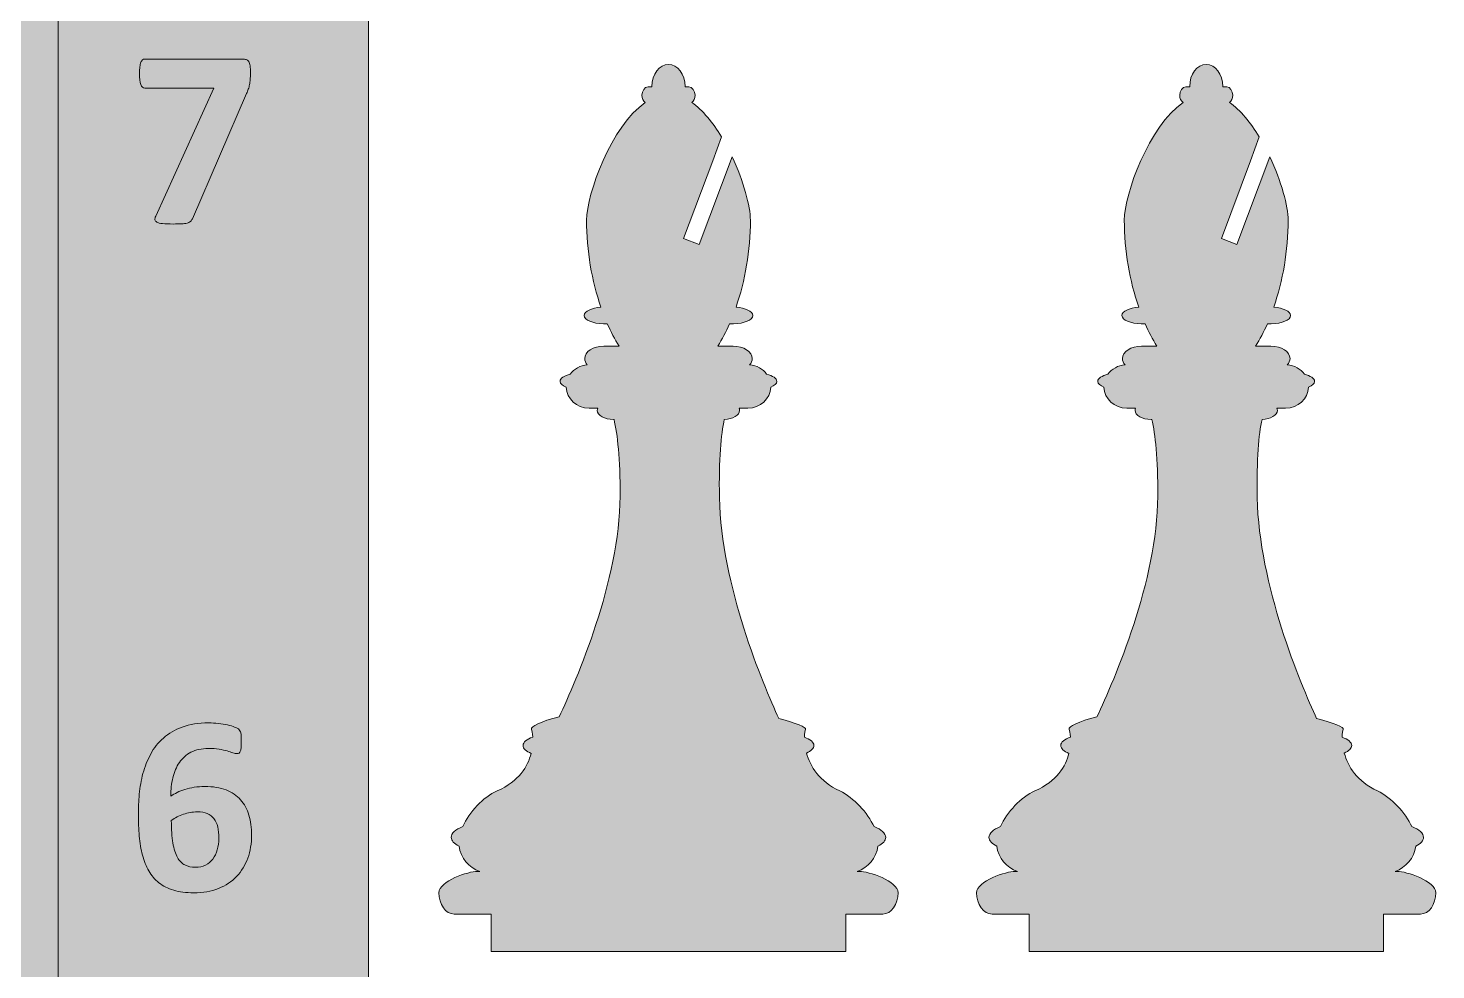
# Model space of a CAD drawing. Header units: inches. Extents: x 492 to 1331, y -1203 to -612.
# Drawn here: x 1050.2 to 1187.1, y -825.9 to -734.2 of the extents above; entities that cross this region are included whole.
import ezdxf

# ---------------------------------------------------------------- set-up
doc = ezdxf.new("R2010")
doc.units = ezdxf.units.IN
doc.header["$MEASUREMENT"] = 0
doc.layers.add('Layer 1', color=7, linetype='Continuous')

# ---------------------------------------------------------------- blocks, each defined once
blk = doc.blocks.new('block 4')
at = {"layer": 'Layer 1', "lineweight": 0}
for points, knots in [([(1071.81, -738.62), (1071.81, -738.86), (1071.8, -739.07), (1071.78, -739.25), (1071.77, -739.43), (1071.75, -739.59), (1071.72, -739.74), (1071.69, -739.9), (1071.65, -740.04), (1071.6, -740.18), (1071.55, -740.31), (1071.49, -740.46), (1071.43, -740.61), (1071.43, -740.61), (1066.16, -752.81), (1066.16, -752.81), (1066.11, -752.91), (1066.05, -753), (1065.97, -753.07), (1065.89, -753.13), (1065.78, -753.18), (1065.64, -753.22), (1065.5, -753.26), (1065.33, -753.28), (1065.11, -753.29), (1064.89, -753.31), (1064.62, -753.31), (1064.3, -753.31), (1063.86, -753.31), (1063.52, -753.3), (1063.26, -753.27), (1063.01, -753.24), (1062.82, -753.2), (1062.7, -753.13), (1062.58, -753.07), (1062.52, -752.99), (1062.51, -752.9), (1062.5, -752.8), (1062.53, -752.69), (1062.59, -752.55), (1062.59, -752.55), (1068.25, -740.07), (1068.25, -740.07), (1068.25, -740.07), (1061.53, -740.07), (1061.53, -740.07), (1061.36, -740.07), (1061.23, -739.96), (1061.14, -739.73), (1061.06, -739.5), (1061.01, -739.14), (1061.01, -738.65), (1061.01, -738.4), (1061.02, -738.19), (1061.05, -738.01), (1061.07, -737.84), (1061.11, -737.69), (1061.15, -737.57), (1061.2, -737.46), (1061.25, -737.38), (1061.31, -737.33), (1061.38, -737.28), (1061.45, -737.25), (1061.53, -737.25), (1061.53, -737.25), (1071.03, -737.25), (1071.03, -737.25), (1071.18, -737.25), (1071.3, -737.27), (1071.4, -737.3), (1071.5, -737.33), (1071.58, -737.39), (1071.64, -737.49), (1071.69, -737.59), (1071.74, -737.73), (1071.77, -737.91), (1071.79, -738.09), (1071.81, -738.33), (1071.81, -738.62)], [0, 0, 0, 0, 1, 1, 1, 2, 2, 2, 3, 3, 3, 4, 4, 4, 5, 5, 5, 6, 6, 6, 7, 7, 7, 8, 8, 8, 9, 9, 9, 10, 10, 10, 11, 11, 11, 12, 12, 12, 13, 13, 13, 14, 14, 14, 15, 15, 15, 16, 16, 16, 17, 17, 17, 18, 18, 18, 19, 19, 19, 20, 20, 20, 21, 21, 21, 22, 22, 22, 23, 23, 23, 24, 24, 24, 25, 25, 25, 26, 26, 26, 26]), ([(1071.92, -812.8), (1071.92, -813.61), (1071.8, -814.36), (1071.55, -815.04), (1071.3, -815.73), (1070.94, -816.33), (1070.46, -816.82), (1069.98, -817.32), (1069.4, -817.71), (1068.7, -818), (1068, -818.28), (1067.19, -818.42), (1066.27, -818.42), (1065.53, -818.42), (1064.89, -818.34), (1064.34, -818.17), (1063.78, -818), (1063.31, -817.76), (1062.9, -817.44), (1062.5, -817.12), (1062.17, -816.74), (1061.91, -816.29), (1061.66, -815.83), (1061.45, -815.32), (1061.3, -814.75), (1061.15, -814.19), (1061.05, -813.57), (1060.99, -812.9), (1060.93, -812.23), (1060.9, -811.53), (1060.9, -810.78), (1060.9, -810.15), (1060.93, -809.5), (1060.99, -808.81), (1061.06, -808.13), (1061.17, -807.46), (1061.35, -806.8), (1061.53, -806.14), (1061.78, -805.51), (1062.1, -804.91), (1062.42, -804.32), (1062.83, -803.79), (1063.34, -803.35), (1063.85, -802.9), (1064.46, -802.54), (1065.18, -802.28), (1065.9, -802.01), (1066.76, -801.88), (1067.74, -801.88), (1068.06, -801.88), (1068.37, -801.9), (1068.69, -801.94), (1069.01, -801.97), (1069.3, -802.02), (1069.57, -802.08), (1069.85, -802.14), (1070.08, -802.2), (1070.27, -802.28), (1070.45, -802.35), (1070.58, -802.42), (1070.64, -802.47), (1070.7, -802.52), (1070.75, -802.58), (1070.78, -802.65), (1070.82, -802.71), (1070.84, -802.79), (1070.86, -802.86), (1070.88, -802.94), (1070.9, -803.04), (1070.91, -803.15), (1070.92, -803.27), (1070.92, -803.41), (1070.92, -803.57), (1070.92, -803.83), (1070.91, -804.04), (1070.9, -804.21), (1070.89, -804.38), (1070.87, -804.51), (1070.83, -804.61), (1070.8, -804.7), (1070.75, -804.77), (1070.7, -804.81), (1070.64, -804.85), (1070.57, -804.87), (1070.49, -804.87), (1070.39, -804.87), (1070.26, -804.84), (1070.1, -804.79), (1069.95, -804.74), (1069.76, -804.68), (1069.54, -804.61), (1069.31, -804.55), (1069.05, -804.49), (1068.75, -804.44), (1068.45, -804.39), (1068.1, -804.37), (1067.71, -804.37), (1067.04, -804.37), (1066.48, -804.49), (1066.02, -804.74), (1065.55, -804.98), (1065.18, -805.32), (1064.89, -805.74), (1064.6, -806.17), (1064.39, -806.66), (1064.26, -807.22), (1064.13, -807.78), (1064.06, -808.37), (1064.05, -809), (1064.23, -808.88), (1064.44, -808.77), (1064.67, -808.65), (1064.91, -808.54), (1065.16, -808.44), (1065.44, -808.36), (1065.72, -808.27), (1066.02, -808.21), (1066.34, -808.15), (1066.66, -808.1), (1067, -808.07), (1067.36, -808.07), (1068.17, -808.07), (1068.86, -808.18), (1069.44, -808.4), (1070.01, -808.63), (1070.49, -808.94), (1070.85, -809.36), (1071.22, -809.77), (1071.49, -810.27), (1071.66, -810.85), (1071.83, -811.44), (1071.92, -812.09), (1071.92, -812.8)], [0, 0, 0, 0, 1, 1, 1, 2, 2, 2, 3, 3, 3, 4, 4, 4, 5, 5, 5, 6, 6, 6, 7, 7, 7, 8, 8, 8, 9, 9, 9, 10, 10, 10, 11, 11, 11, 12, 12, 12, 13, 13, 13, 14, 14, 14, 15, 15, 15, 16, 16, 16, 17, 17, 17, 18, 18, 18, 19, 19, 19, 20, 20, 20, 21, 21, 21, 22, 22, 22, 23, 23, 23, 24, 24, 24, 25, 25, 25, 26, 26, 26, 27, 27, 27, 28, 28, 28, 29, 29, 29, 30, 30, 30, 31, 31, 31, 32, 32, 32, 33, 33, 33, 34, 34, 34, 35, 35, 35, 36, 36, 36, 37, 37, 37, 38, 38, 38, 39, 39, 39, 40, 40, 40, 41, 41, 41, 42, 42, 42, 43, 43, 43, 44, 44, 44, 44]), ([(1068.73, -813.11), (1068.73, -812.69), (1068.7, -812.32), (1068.62, -812.01), (1068.55, -811.69), (1068.43, -811.42), (1068.26, -811.2), (1068.1, -810.98), (1067.88, -810.82), (1067.61, -810.71), (1067.34, -810.6), (1067.01, -810.54), (1066.62, -810.54), (1066.39, -810.54), (1066.16, -810.56), (1065.94, -810.6), (1065.72, -810.64), (1065.5, -810.7), (1065.29, -810.78), (1065.07, -810.85), (1064.87, -810.94), (1064.67, -811.04), (1064.47, -811.15), (1064.29, -811.25), (1064.11, -811.37), (1064.11, -812.25), (1064.16, -812.99), (1064.26, -813.57), (1064.36, -814.16), (1064.51, -814.63), (1064.7, -814.98), (1064.89, -815.32), (1065.14, -815.57), (1065.43, -815.71), (1065.72, -815.86), (1066.06, -815.93), (1066.45, -815.93), (1066.83, -815.93), (1067.16, -815.86), (1067.44, -815.72), (1067.73, -815.58), (1067.96, -815.38), (1068.15, -815.13), (1068.34, -814.87), (1068.49, -814.57), (1068.58, -814.23), (1068.68, -813.89), (1068.73, -813.52), (1068.73, -813.11)], [0, 0, 0, 0, 1, 1, 1, 2, 2, 2, 3, 3, 3, 4, 4, 4, 5, 5, 5, 6, 6, 6, 7, 7, 7, 8, 8, 8, 9, 9, 9, 10, 10, 10, 11, 11, 11, 12, 12, 12, 13, 13, 13, 14, 14, 14, 15, 15, 15, 16, 16, 16, 16])]:
    blk.add_open_spline(points, degree=3, knots=knots, dxfattribs=at)

msp = doc.modelspace()

# ---------------------------------------------------------------- hatches: boundary and pattern name
at = {"layer": 'Layer 1'}
h = msp.add_hatch(color=250, dxfattribs=at)
h.dxf.hatch_style = 2
h.paths.add_polyline_path([(1083.3, -1202.91), (492.4, -1202.91), (492.4, -612.01), (1083.3, -612.01)])
h = msp.add_hatch(color=7, dxfattribs=at)
h.dxf.hatch_style = 2
edge = h.paths.add_edge_path()
edge.add_spline(control_points=[(1131.07, -816.33), (1131.07, -816.33), (1130.85, -816.33), (1130.85, -816.33), (1131.91, -815.97), (1132.71, -815.03), (1132.86, -813.89), (1133.34, -813.64), (1133.62, -813.34), (1133.62, -813.02), (1133.62, -812.62), (1133.19, -812.26), (1132.49, -811.98), (1131.84, -810.61), (1130.5, -809.16), (1129.15, -808.5), (1127.14, -807.59), (1126.26, -806.09), (1125.91, -804.82), (1126.36, -804.62), (1126.63, -804.36), (1126.63, -804.08), (1126.63, -803.77), (1126.27, -803.48), (1125.7, -803.27), (1125.7, -802.87), (1125.75, -802.59), (1125.8, -802.52), (1125.93, -802.3), (1124.91, -801.89), (1123.22, -801.46), (1121.68, -798.12), (1117.6, -788.47), (1117.44, -779.96), (1117.37, -776.17), (1117.59, -773.8), (1117.91, -772.33), (1118.74, -772.31), (1119.4, -771.92), (1119.4, -771.46), (1119.4, -771.38), (1119.39, -771.31), (1119.35, -771.24), (1119.35, -771.24), (1120.2, -771.24), (1120.2, -771.24), (1121.41, -771.24), (1122.39, -770.33), (1122.43, -769.2), (1122.8, -769.05), (1123.02, -768.85), (1123.02, -768.63), (1123.02, -768.34), (1122.63, -768.08), (1122.03, -767.93), (1121.66, -767.42), (1121.06, -767.07), (1120.37, -767.02), (1120.53, -766.84), (1120.63, -766.64), (1120.63, -766.41), (1120.63, -765.74), (1119.79, -765.2), (1118.77, -765.2), (1118.77, -765.2), (1117.28, -765.2), (1117.28, -765.2), (1117.7, -764.55), (1118.08, -763.81), (1118.43, -763.02), (1118.43, -763.02), (1118.81, -763.02), (1118.81, -763.02), (1119.84, -763.02), (1120.68, -762.66), (1120.68, -762.22), (1120.68, -761.81), (1119.97, -761.47), (1119.05, -761.42), (1119.93, -758.86), (1120.45, -755.88), (1120.45, -752.94), (1120.45, -751.6), (1119.78, -749.13), (1118.67, -746.76), (1118.67, -746.76), (1115.47, -755.3), (1115.47, -755.3), (1115.47, -755.3), (1113.94, -754.73), (1113.94, -754.73), (1113.94, -754.73), (1116.78, -747.16), (1116.78, -747.16), (1116.78, -747.16), (1117.64, -744.82), (1117.64, -744.82), (1116.8, -743.44), (1115.82, -742.23), (1114.74, -741.48), (1114.93, -741.35), (1115.06, -741.08), (1115.06, -740.77), (1115.06, -740.33), (1114.79, -739.97), (1114.47, -739.97), (1114.47, -739.97), (1114.09, -739.97), (1114.09, -739.97), (1114.09, -739.96), (1114.09, -739.95), (1114.09, -739.94), (1114.09, -738.74), (1113.37, -737.78), (1112.48, -737.78), (1111.59, -737.78), (1110.87, -738.74), (1110.87, -739.94), (1110.87, -739.95), (1110.87, -739.96), (1110.87, -739.97), (1110.87, -739.97), (1110.49, -739.97), (1110.49, -739.97), (1110.16, -739.97), (1109.9, -740.33), (1109.9, -740.77), (1109.9, -741.08), (1110.03, -741.34), (1110.22, -741.48), (1106.92, -743.77), (1104.51, -750.39), (1104.51, -752.94), (1104.51, -755.88), (1105.02, -758.86), (1105.91, -761.42), (1104.99, -761.47), (1104.28, -761.81), (1104.28, -762.22), (1104.28, -762.66), (1105.12, -763.02), (1106.15, -763.02), (1106.15, -763.02), (1106.53, -763.02), (1106.53, -763.02), (1106.88, -763.81), (1107.26, -764.55), (1107.67, -765.2), (1107.67, -765.2), (1106.19, -765.2), (1106.19, -765.2), (1105.16, -765.2), (1104.33, -765.74), (1104.33, -766.41), (1104.33, -766.64), (1104.42, -766.84), (1104.58, -767.02), (1103.89, -767.07), (1103.29, -767.42), (1102.92, -767.93), (1102.32, -768.08), (1101.93, -768.34), (1101.93, -768.63), (1101.93, -768.85), (1102.16, -769.05), (1102.53, -769.2), (1102.57, -770.33), (1103.55, -771.24), (1104.75, -771.24), (1104.75, -771.24), (1105.6, -771.24), (1105.6, -771.24), (1105.57, -771.31), (1105.55, -771.38), (1105.55, -771.46), (1105.55, -771.94), (1106.26, -772.33), (1107.13, -772.33), (1107.13, -772.33), (1107.18, -772.33), (1107.18, -772.33), (1107.52, -773.79), (1107.79, -776.1), (1107.77, -779.8), (1107.73, -788.04), (1103.53, -797.72), (1101.85, -801.28), (1100.07, -801.74), (1099.01, -802.23), (1099.16, -802.52), (1099.19, -802.59), (1099.25, -802.86), (1099.27, -803.26), (1098.69, -803.47), (1098.33, -803.76), (1098.33, -804.08), (1098.33, -804.38), (1098.63, -804.64), (1099.12, -804.85), (1098.8, -806.1), (1097.94, -807.56), (1095.81, -808.5), (1094.45, -809.09), (1093.1, -810.58), (1092.46, -811.98), (1091.76, -812.26), (1091.34, -812.63), (1091.34, -813.02), (1091.34, -813.34), (1091.62, -813.64), (1092.1, -813.89), (1092.25, -815.03), (1093.05, -815.97), (1094.11, -816.33), (1094.11, -816.33), (1093.88, -816.33), (1093.88, -816.33), (1093.06, -816.33), (1090.14, -817.26), (1090.14, -818.41), (1090.14, -819.55), (1090.81, -820.49), (1091.63, -820.49), (1091.63, -820.49), (1095.24, -820.49), (1095.24, -820.49), (1095.24, -820.49), (1095.24, -824.13), (1095.24, -824.13), (1095.24, -824.13), (1129.72, -824.13), (1129.72, -824.13), (1129.72, -824.13), (1129.72, -820.49), (1129.72, -820.49), (1129.72, -820.49), (1133.32, -820.49), (1133.32, -820.49), (1134.15, -820.49), (1134.82, -819.55), (1134.82, -818.41), (1134.82, -817.26), (1131.9, -816.33), (1131.07, -816.33)], knot_values=[0, 0, 0, 0, 1, 1, 1, 2, 2, 2, 3, 3, 3, 4, 4, 4, 5, 5, 5, 6, 6, 6, 7, 7, 7, 8, 8, 8, 9, 9, 9, 10, 10, 10, 11, 11, 11, 12, 12, 12, 13, 13, 13, 14, 14, 14, 15, 15, 15, 16, 16, 16, 17, 17, 17, 18, 18, 18, 19, 19, 19, 20, 20, 20, 21, 21, 21, 22, 22, 22, 23, 23, 23, 24, 24, 24, 25, 25, 25, 26, 26, 26, 27, 27, 27, 28, 28, 28, 29, 29, 29, 30, 30, 30, 31, 31, 31, 32, 32, 32, 33, 33, 33, 34, 34, 34, 35, 35, 35, 36, 36, 36, 37, 37, 37, 38, 38, 38, 39, 39, 39, 40, 40, 40, 41, 41, 41, 42, 42, 42, 43, 43, 43, 44, 44, 44, 45, 45, 45, 46, 46, 46, 47, 47, 47, 48, 48, 48, 49, 49, 49, 50, 50, 50, 51, 51, 51, 52, 52, 52, 53, 53, 53, 54, 54, 54, 55, 55, 55, 56, 56, 56, 57, 57, 57, 58, 58, 58, 59, 59, 59, 60, 60, 60, 61, 61, 61, 62, 62, 62, 63, 63, 63, 64, 64, 64, 65, 65, 65, 66, 66, 66, 67, 67, 67, 68, 68, 68, 69, 69, 69, 70, 70, 70, 71, 71, 71, 72, 72, 72, 73, 73, 73, 74, 74, 74, 75, 75, 75, 76, 76, 76, 77, 77, 77, 78, 78, 78, 79, 79, 79, 80, 80, 80, 81, 81, 81, 81], degree=3, periodic=1)
h = msp.add_hatch(color=7, dxfattribs=at)
h.dxf.hatch_style = 2
edge = h.paths.add_edge_path()
edge.add_spline(control_points=[(1183.39, -816.33), (1183.39, -816.33), (1183.17, -816.33), (1183.17, -816.33), (1184.23, -815.97), (1185.03, -815.03), (1185.18, -813.89), (1185.66, -813.64), (1185.94, -813.34), (1185.94, -813.02), (1185.94, -812.62), (1185.51, -812.26), (1184.81, -811.98), (1184.17, -810.61), (1182.82, -809.16), (1181.47, -808.5), (1179.46, -807.59), (1178.58, -806.09), (1178.23, -804.82), (1178.68, -804.62), (1178.95, -804.36), (1178.95, -804.08), (1178.95, -803.77), (1178.59, -803.48), (1178.02, -803.27), (1178.02, -802.87), (1178.08, -802.59), (1178.12, -802.52), (1178.25, -802.3), (1177.23, -801.89), (1175.54, -801.46), (1174, -798.12), (1169.92, -788.47), (1169.76, -779.96), (1169.69, -776.17), (1169.91, -773.8), (1170.23, -772.33), (1171.06, -772.31), (1171.72, -771.92), (1171.72, -771.46), (1171.72, -771.38), (1171.71, -771.31), (1171.68, -771.24), (1171.68, -771.24), (1172.52, -771.24), (1172.52, -771.24), (1173.73, -771.24), (1174.71, -770.33), (1174.75, -769.2), (1175.12, -769.05), (1175.34, -768.85), (1175.34, -768.63), (1175.34, -768.34), (1174.95, -768.08), (1174.35, -767.93), (1173.98, -767.42), (1173.38, -767.07), (1172.69, -767.02), (1172.85, -766.84), (1172.95, -766.64), (1172.95, -766.41), (1172.95, -765.74), (1172.12, -765.2), (1171.09, -765.2), (1171.09, -765.2), (1169.6, -765.2), (1169.6, -765.2), (1170.02, -764.55), (1170.4, -763.81), (1170.75, -763.02), (1170.75, -763.02), (1171.13, -763.02), (1171.13, -763.02), (1172.16, -763.02), (1173, -762.66), (1173, -762.22), (1173, -761.81), (1172.29, -761.47), (1171.37, -761.42), (1172.25, -758.86), (1172.77, -755.88), (1172.77, -752.94), (1172.77, -751.6), (1172.1, -749.13), (1170.99, -746.76), (1170.99, -746.76), (1167.79, -755.3), (1167.79, -755.3), (1167.79, -755.3), (1166.27, -754.73), (1166.27, -754.73), (1166.27, -754.73), (1169.1, -747.16), (1169.1, -747.16), (1169.1, -747.16), (1169.96, -744.82), (1169.96, -744.82), (1169.12, -743.44), (1168.14, -742.23), (1167.06, -741.48), (1167.25, -741.35), (1167.38, -741.08), (1167.38, -740.77), (1167.38, -740.33), (1167.11, -739.97), (1166.79, -739.97), (1166.79, -739.97), (1166.41, -739.97), (1166.41, -739.97), (1166.41, -739.96), (1166.41, -739.95), (1166.41, -739.94), (1166.41, -738.74), (1165.69, -737.78), (1164.8, -737.78), (1163.91, -737.78), (1163.19, -738.74), (1163.19, -739.94), (1163.19, -739.95), (1163.19, -739.96), (1163.19, -739.97), (1163.19, -739.97), (1162.81, -739.97), (1162.81, -739.97), (1162.48, -739.97), (1162.22, -740.33), (1162.22, -740.77), (1162.22, -741.08), (1162.35, -741.34), (1162.54, -741.48), (1159.24, -743.77), (1156.83, -750.39), (1156.83, -752.94), (1156.83, -755.88), (1157.35, -758.86), (1158.23, -761.42), (1157.31, -761.47), (1156.6, -761.81), (1156.6, -762.22), (1156.6, -762.66), (1157.44, -763.02), (1158.47, -763.02), (1158.47, -763.02), (1158.85, -763.02), (1158.85, -763.02), (1159.2, -763.81), (1159.58, -764.55), (1159.99, -765.2), (1159.99, -765.2), (1158.51, -765.2), (1158.51, -765.2), (1157.48, -765.2), (1156.65, -765.74), (1156.65, -766.41), (1156.65, -766.64), (1156.74, -766.84), (1156.9, -767.02), (1156.22, -767.07), (1155.62, -767.42), (1155.24, -767.93), (1154.64, -768.08), (1154.25, -768.34), (1154.25, -768.63), (1154.25, -768.85), (1154.48, -769.05), (1154.85, -769.2), (1154.89, -770.33), (1155.87, -771.24), (1157.07, -771.24), (1157.07, -771.24), (1157.92, -771.24), (1157.92, -771.24), (1157.89, -771.31), (1157.87, -771.38), (1157.87, -771.46), (1157.87, -771.94), (1158.58, -772.33), (1159.45, -772.33), (1159.45, -772.33), (1159.5, -772.33), (1159.5, -772.33), (1159.85, -773.79), (1160.11, -776.1), (1160.09, -779.8), (1160.05, -788.04), (1155.85, -797.72), (1154.17, -801.28), (1152.39, -801.74), (1151.33, -802.23), (1151.48, -802.52), (1151.51, -802.59), (1151.57, -802.86), (1151.59, -803.26), (1151.01, -803.47), (1150.65, -803.76), (1150.65, -804.08), (1150.65, -804.38), (1150.95, -804.64), (1151.44, -804.85), (1151.13, -806.1), (1150.27, -807.56), (1148.13, -808.5), (1146.77, -809.09), (1145.42, -810.58), (1144.78, -811.98), (1144.08, -812.26), (1143.66, -812.63), (1143.66, -813.02), (1143.66, -813.34), (1143.94, -813.64), (1144.42, -813.89), (1144.57, -815.03), (1145.37, -815.97), (1146.43, -816.33), (1146.43, -816.33), (1146.2, -816.33), (1146.2, -816.33), (1145.38, -816.33), (1142.46, -817.26), (1142.46, -818.41), (1142.46, -819.55), (1143.13, -820.49), (1143.96, -820.49), (1143.96, -820.49), (1147.56, -820.49), (1147.56, -820.49), (1147.56, -820.49), (1147.56, -824.13), (1147.56, -824.13), (1147.56, -824.13), (1182.04, -824.13), (1182.04, -824.13), (1182.04, -824.13), (1182.04, -820.49), (1182.04, -820.49), (1182.04, -820.49), (1185.64, -820.49), (1185.64, -820.49), (1186.47, -820.49), (1187.14, -819.55), (1187.14, -818.41), (1187.14, -817.26), (1184.22, -816.33), (1183.39, -816.33)], knot_values=[0, 0, 0, 0, 1, 1, 1, 2, 2, 2, 3, 3, 3, 4, 4, 4, 5, 5, 5, 6, 6, 6, 7, 7, 7, 8, 8, 8, 9, 9, 9, 10, 10, 10, 11, 11, 11, 12, 12, 12, 13, 13, 13, 14, 14, 14, 15, 15, 15, 16, 16, 16, 17, 17, 17, 18, 18, 18, 19, 19, 19, 20, 20, 20, 21, 21, 21, 22, 22, 22, 23, 23, 23, 24, 24, 24, 25, 25, 25, 26, 26, 26, 27, 27, 27, 28, 28, 28, 29, 29, 29, 30, 30, 30, 31, 31, 31, 32, 32, 32, 33, 33, 33, 34, 34, 34, 35, 35, 35, 36, 36, 36, 37, 37, 37, 38, 38, 38, 39, 39, 39, 40, 40, 40, 41, 41, 41, 42, 42, 42, 43, 43, 43, 44, 44, 44, 45, 45, 45, 46, 46, 46, 47, 47, 47, 48, 48, 48, 49, 49, 49, 50, 50, 50, 51, 51, 51, 52, 52, 52, 53, 53, 53, 54, 54, 54, 55, 55, 55, 56, 56, 56, 57, 57, 57, 58, 58, 58, 59, 59, 59, 60, 60, 60, 61, 61, 61, 62, 62, 62, 63, 63, 63, 64, 64, 64, 65, 65, 65, 66, 66, 66, 67, 67, 67, 68, 68, 68, 69, 69, 69, 70, 70, 70, 71, 71, 71, 72, 72, 72, 73, 73, 73, 74, 74, 74, 75, 75, 75, 76, 76, 76, 77, 77, 77, 78, 78, 78, 79, 79, 79, 80, 80, 80, 81, 81, 81, 81], degree=3, periodic=1)

# ---------------------------------------------------------------- linework, layer by layer
at = {"layer": 'Layer 1', "lineweight": 0}
for points in [[(1083.3, -1202.91), (492.4, -1202.91), (492.4, -612.01), (1083.3, -612.01), (1083.3, -1202.91)], [(1053.09, -1172.7), (522.61, -1172.7), (522.61, -642.21), (1053.09, -642.21), (1053.09, -1172.7)]]:
    msp.add_lwpolyline(points, dxfattribs=at)
for points in [[(1131.07, -816.33), (1131.07, -816.33), (1130.85, -816.33), (1130.85, -816.33), (1131.91, -815.97), (1132.71, -815.03), (1132.86, -813.89), (1133.34, -813.64), (1133.62, -813.34), (1133.62, -813.02), (1133.62, -812.62), (1133.19, -812.26), (1132.49, -811.98), (1131.84, -810.61), (1130.5, -809.16), (1129.15, -808.5), (1127.14, -807.59), (1126.26, -806.09), (1125.91, -804.82), (1126.36, -804.62), (1126.63, -804.36), (1126.63, -804.08), (1126.63, -803.77), (1126.27, -803.48), (1125.7, -803.27), (1125.7, -802.87), (1125.75, -802.59), (1125.8, -802.52), (1125.93, -802.3), (1124.91, -801.89), (1123.22, -801.46), (1121.68, -798.12), (1117.6, -788.47), (1117.44, -779.96), (1117.37, -776.17), (1117.59, -773.8), (1117.91, -772.33), (1118.74, -772.31), (1119.4, -771.92), (1119.4, -771.46), (1119.4, -771.38), (1119.39, -771.31), (1119.35, -771.24), (1119.35, -771.24), (1120.2, -771.24), (1120.2, -771.24), (1121.41, -771.24), (1122.39, -770.33), (1122.43, -769.2), (1122.8, -769.05), (1123.02, -768.85), (1123.02, -768.63), (1123.02, -768.34), (1122.63, -768.08), (1122.03, -767.93), (1121.66, -767.42), (1121.06, -767.07), (1120.37, -767.02), (1120.53, -766.84), (1120.63, -766.64), (1120.63, -766.41), (1120.63, -765.74), (1119.79, -765.2), (1118.77, -765.2), (1118.77, -765.2), (1117.28, -765.2), (1117.28, -765.2), (1117.7, -764.55), (1118.08, -763.81), (1118.43, -763.02), (1118.43, -763.02), (1118.81, -763.02), (1118.81, -763.02), (1119.84, -763.02), (1120.68, -762.66), (1120.68, -762.22), (1120.68, -761.81), (1119.97, -761.47), (1119.05, -761.42), (1119.93, -758.86), (1120.45, -755.88), (1120.45, -752.94), (1120.45, -751.6), (1119.78, -749.13), (1118.67, -746.76), (1118.67, -746.76), (1115.47, -755.3), (1115.47, -755.3), (1115.47, -755.3), (1113.94, -754.73), (1113.94, -754.73), (1113.94, -754.73), (1116.78, -747.16), (1116.78, -747.16), (1116.78, -747.16), (1117.64, -744.82), (1117.64, -744.82), (1116.8, -743.44), (1115.82, -742.23), (1114.74, -741.48), (1114.93, -741.35), (1115.06, -741.08), (1115.06, -740.77), (1115.06, -740.33), (1114.79, -739.97), (1114.47, -739.97), (1114.47, -739.97), (1114.09, -739.97), (1114.09, -739.97), (1114.09, -739.96), (1114.09, -739.95), (1114.09, -739.94), (1114.09, -738.74), (1113.37, -737.78), (1112.48, -737.78), (1111.59, -737.78), (1110.87, -738.74), (1110.87, -739.94), (1110.87, -739.95), (1110.87, -739.96), (1110.87, -739.97), (1110.87, -739.97), (1110.49, -739.97), (1110.49, -739.97), (1110.16, -739.97), (1109.9, -740.33), (1109.9, -740.77), (1109.9, -741.08), (1110.03, -741.34), (1110.22, -741.48), (1106.92, -743.77), (1104.51, -750.39), (1104.51, -752.94), (1104.51, -755.88), (1105.02, -758.86), (1105.91, -761.42), (1104.99, -761.47), (1104.28, -761.81), (1104.28, -762.22), (1104.28, -762.66), (1105.12, -763.02), (1106.15, -763.02), (1106.15, -763.02), (1106.53, -763.02), (1106.53, -763.02), (1106.88, -763.81), (1107.26, -764.55), (1107.67, -765.2), (1107.67, -765.2), (1106.19, -765.2), (1106.19, -765.2), (1105.16, -765.2), (1104.33, -765.74), (1104.33, -766.41), (1104.33, -766.64), (1104.42, -766.84), (1104.58, -767.02), (1103.89, -767.07), (1103.29, -767.42), (1102.92, -767.93), (1102.32, -768.08), (1101.93, -768.34), (1101.93, -768.63), (1101.93, -768.85), (1102.16, -769.05), (1102.53, -769.2), (1102.57, -770.33), (1103.55, -771.24), (1104.75, -771.24), (1104.75, -771.24), (1105.6, -771.24), (1105.6, -771.24), (1105.57, -771.31), (1105.55, -771.38), (1105.55, -771.46), (1105.55, -771.94), (1106.26, -772.33), (1107.13, -772.33), (1107.13, -772.33), (1107.18, -772.33), (1107.18, -772.33), (1107.52, -773.79), (1107.79, -776.1), (1107.77, -779.8), (1107.73, -788.04), (1103.53, -797.72), (1101.85, -801.28), (1100.07, -801.74), (1099.01, -802.23), (1099.16, -802.52), (1099.19, -802.59), (1099.25, -802.86), (1099.27, -803.26), (1098.69, -803.47), (1098.33, -803.76), (1098.33, -804.08), (1098.33, -804.38), (1098.63, -804.64), (1099.12, -804.85), (1098.8, -806.1), (1097.94, -807.56), (1095.81, -808.5), (1094.45, -809.09), (1093.1, -810.58), (1092.46, -811.98), (1091.76, -812.26), (1091.34, -812.63), (1091.34, -813.02), (1091.34, -813.34), (1091.62, -813.64), (1092.1, -813.89), (1092.25, -815.03), (1093.05, -815.97), (1094.11, -816.33), (1094.11, -816.33), (1093.88, -816.33), (1093.88, -816.33), (1093.06, -816.33), (1090.14, -817.26), (1090.14, -818.41), (1090.14, -819.55), (1090.81, -820.49), (1091.63, -820.49), (1091.63, -820.49), (1095.24, -820.49), (1095.24, -820.49), (1095.24, -820.49), (1095.24, -824.13), (1095.24, -824.13), (1095.24, -824.13), (1129.72, -824.13), (1129.72, -824.13), (1129.72, -824.13), (1129.72, -820.49), (1129.72, -820.49), (1129.72, -820.49), (1133.32, -820.49), (1133.32, -820.49), (1134.15, -820.49), (1134.82, -819.55), (1134.82, -818.41), (1134.82, -817.26), (1131.9, -816.33), (1131.07, -816.33)], [(1183.39, -816.33), (1183.39, -816.33), (1183.17, -816.33), (1183.17, -816.33), (1184.23, -815.97), (1185.03, -815.03), (1185.18, -813.89), (1185.66, -813.64), (1185.94, -813.34), (1185.94, -813.02), (1185.94, -812.62), (1185.51, -812.26), (1184.81, -811.98), (1184.17, -810.61), (1182.82, -809.16), (1181.47, -808.5), (1179.46, -807.59), (1178.58, -806.09), (1178.23, -804.82), (1178.68, -804.62), (1178.95, -804.36), (1178.95, -804.08), (1178.95, -803.77), (1178.59, -803.48), (1178.02, -803.27), (1178.02, -802.87), (1178.08, -802.59), (1178.12, -802.52), (1178.25, -802.3), (1177.23, -801.89), (1175.54, -801.46), (1174, -798.12), (1169.92, -788.47), (1169.76, -779.96), (1169.69, -776.17), (1169.91, -773.8), (1170.23, -772.33), (1171.06, -772.31), (1171.72, -771.92), (1171.72, -771.46), (1171.72, -771.38), (1171.71, -771.31), (1171.68, -771.24), (1171.68, -771.24), (1172.52, -771.24), (1172.52, -771.24), (1173.73, -771.24), (1174.71, -770.33), (1174.75, -769.2), (1175.12, -769.05), (1175.34, -768.85), (1175.34, -768.63), (1175.34, -768.34), (1174.95, -768.08), (1174.35, -767.93), (1173.98, -767.42), (1173.38, -767.07), (1172.69, -767.02), (1172.85, -766.84), (1172.95, -766.64), (1172.95, -766.41), (1172.95, -765.74), (1172.12, -765.2), (1171.09, -765.2), (1171.09, -765.2), (1169.6, -765.2), (1169.6, -765.2), (1170.02, -764.55), (1170.4, -763.81), (1170.75, -763.02), (1170.75, -763.02), (1171.13, -763.02), (1171.13, -763.02), (1172.16, -763.02), (1173, -762.66), (1173, -762.22), (1173, -761.81), (1172.29, -761.47), (1171.37, -761.42), (1172.25, -758.86), (1172.77, -755.88), (1172.77, -752.94), (1172.77, -751.6), (1172.1, -749.13), (1170.99, -746.76), (1170.99, -746.76), (1167.79, -755.3), (1167.79, -755.3), (1167.79, -755.3), (1166.27, -754.73), (1166.27, -754.73), (1166.27, -754.73), (1169.1, -747.16), (1169.1, -747.16), (1169.1, -747.16), (1169.96, -744.82), (1169.96, -744.82), (1169.12, -743.44), (1168.14, -742.23), (1167.06, -741.48), (1167.25, -741.35), (1167.38, -741.08), (1167.38, -740.77), (1167.38, -740.33), (1167.11, -739.97), (1166.79, -739.97), (1166.79, -739.97), (1166.41, -739.97), (1166.41, -739.97), (1166.41, -739.96), (1166.41, -739.95), (1166.41, -739.94), (1166.41, -738.74), (1165.69, -737.78), (1164.8, -737.78), (1163.91, -737.78), (1163.19, -738.74), (1163.19, -739.94), (1163.19, -739.95), (1163.19, -739.96), (1163.19, -739.97), (1163.19, -739.97), (1162.81, -739.97), (1162.81, -739.97), (1162.48, -739.97), (1162.22, -740.33), (1162.22, -740.77), (1162.22, -741.08), (1162.35, -741.34), (1162.54, -741.48), (1159.24, -743.77), (1156.83, -750.39), (1156.83, -752.94), (1156.83, -755.88), (1157.35, -758.86), (1158.23, -761.42), (1157.31, -761.47), (1156.6, -761.81), (1156.6, -762.22), (1156.6, -762.66), (1157.44, -763.02), (1158.47, -763.02), (1158.47, -763.02), (1158.85, -763.02), (1158.85, -763.02), (1159.2, -763.81), (1159.58, -764.55), (1159.99, -765.2), (1159.99, -765.2), (1158.51, -765.2), (1158.51, -765.2), (1157.48, -765.2), (1156.65, -765.74), (1156.65, -766.41), (1156.65, -766.64), (1156.74, -766.84), (1156.9, -767.02), (1156.22, -767.07), (1155.62, -767.42), (1155.24, -767.93), (1154.64, -768.08), (1154.25, -768.34), (1154.25, -768.63), (1154.25, -768.85), (1154.48, -769.05), (1154.85, -769.2), (1154.89, -770.33), (1155.87, -771.24), (1157.07, -771.24), (1157.07, -771.24), (1157.92, -771.24), (1157.92, -771.24), (1157.89, -771.31), (1157.87, -771.38), (1157.87, -771.46), (1157.87, -771.94), (1158.58, -772.33), (1159.45, -772.33), (1159.45, -772.33), (1159.5, -772.33), (1159.5, -772.33), (1159.85, -773.79), (1160.11, -776.1), (1160.09, -779.8), (1160.05, -788.04), (1155.85, -797.72), (1154.17, -801.28), (1152.39, -801.74), (1151.33, -802.23), (1151.48, -802.52), (1151.51, -802.59), (1151.57, -802.86), (1151.59, -803.26), (1151.01, -803.47), (1150.65, -803.76), (1150.65, -804.08), (1150.65, -804.38), (1150.95, -804.64), (1151.44, -804.85), (1151.13, -806.1), (1150.27, -807.56), (1148.13, -808.5), (1146.77, -809.09), (1145.42, -810.58), (1144.78, -811.98), (1144.08, -812.26), (1143.66, -812.63), (1143.66, -813.02), (1143.66, -813.34), (1143.94, -813.64), (1144.42, -813.89), (1144.57, -815.03), (1145.37, -815.97), (1146.43, -816.33), (1146.43, -816.33), (1146.2, -816.33), (1146.2, -816.33), (1145.38, -816.33), (1142.46, -817.26), (1142.46, -818.41), (1142.46, -819.55), (1143.13, -820.49), (1143.96, -820.49), (1143.96, -820.49), (1147.56, -820.49), (1147.56, -820.49), (1147.56, -820.49), (1147.56, -824.13), (1147.56, -824.13), (1147.56, -824.13), (1182.04, -824.13), (1182.04, -824.13), (1182.04, -824.13), (1182.04, -820.49), (1182.04, -820.49), (1182.04, -820.49), (1185.64, -820.49), (1185.64, -820.49), (1186.47, -820.49), (1187.14, -819.55), (1187.14, -818.41), (1187.14, -817.26), (1184.22, -816.33), (1183.39, -816.33)]]:
    msp.add_open_spline(points, degree=3, knots=[0, 0, 0, 0, 1, 1, 1, 2, 2, 2, 3, 3, 3, 4, 4, 4, 5, 5, 5, 6, 6, 6, 7, 7, 7, 8, 8, 8, 9, 9, 9, 10, 10, 10, 11, 11, 11, 12, 12, 12, 13, 13, 13, 14, 14, 14, 15, 15, 15, 16, 16, 16, 17, 17, 17, 18, 18, 18, 19, 19, 19, 20, 20, 20, 21, 21, 21, 22, 22, 22, 23, 23, 23, 24, 24, 24, 25, 25, 25, 26, 26, 26, 27, 27, 27, 28, 28, 28, 29, 29, 29, 30, 30, 30, 31, 31, 31, 32, 32, 32, 33, 33, 33, 34, 34, 34, 35, 35, 35, 36, 36, 36, 37, 37, 37, 38, 38, 38, 39, 39, 39, 40, 40, 40, 41, 41, 41, 42, 42, 42, 43, 43, 43, 44, 44, 44, 45, 45, 45, 46, 46, 46, 47, 47, 47, 48, 48, 48, 49, 49, 49, 50, 50, 50, 51, 51, 51, 52, 52, 52, 53, 53, 53, 54, 54, 54, 55, 55, 55, 56, 56, 56, 57, 57, 57, 58, 58, 58, 59, 59, 59, 60, 60, 60, 61, 61, 61, 62, 62, 62, 63, 63, 63, 64, 64, 64, 65, 65, 65, 66, 66, 66, 67, 67, 67, 68, 68, 68, 69, 69, 69, 70, 70, 70, 71, 71, 71, 72, 72, 72, 73, 73, 73, 74, 74, 74, 75, 75, 75, 76, 76, 76, 77, 77, 77, 78, 78, 78, 79, 79, 79, 80, 80, 80, 81, 81, 81, 81], dxfattribs=at)

# ---------------------------------------------------------------- block references
at = {"layer": 'Layer 1'}
msp.add_blockref('block 4', (0, 0), dxfattribs=at)

doc.saveas('drawing.dxf')
